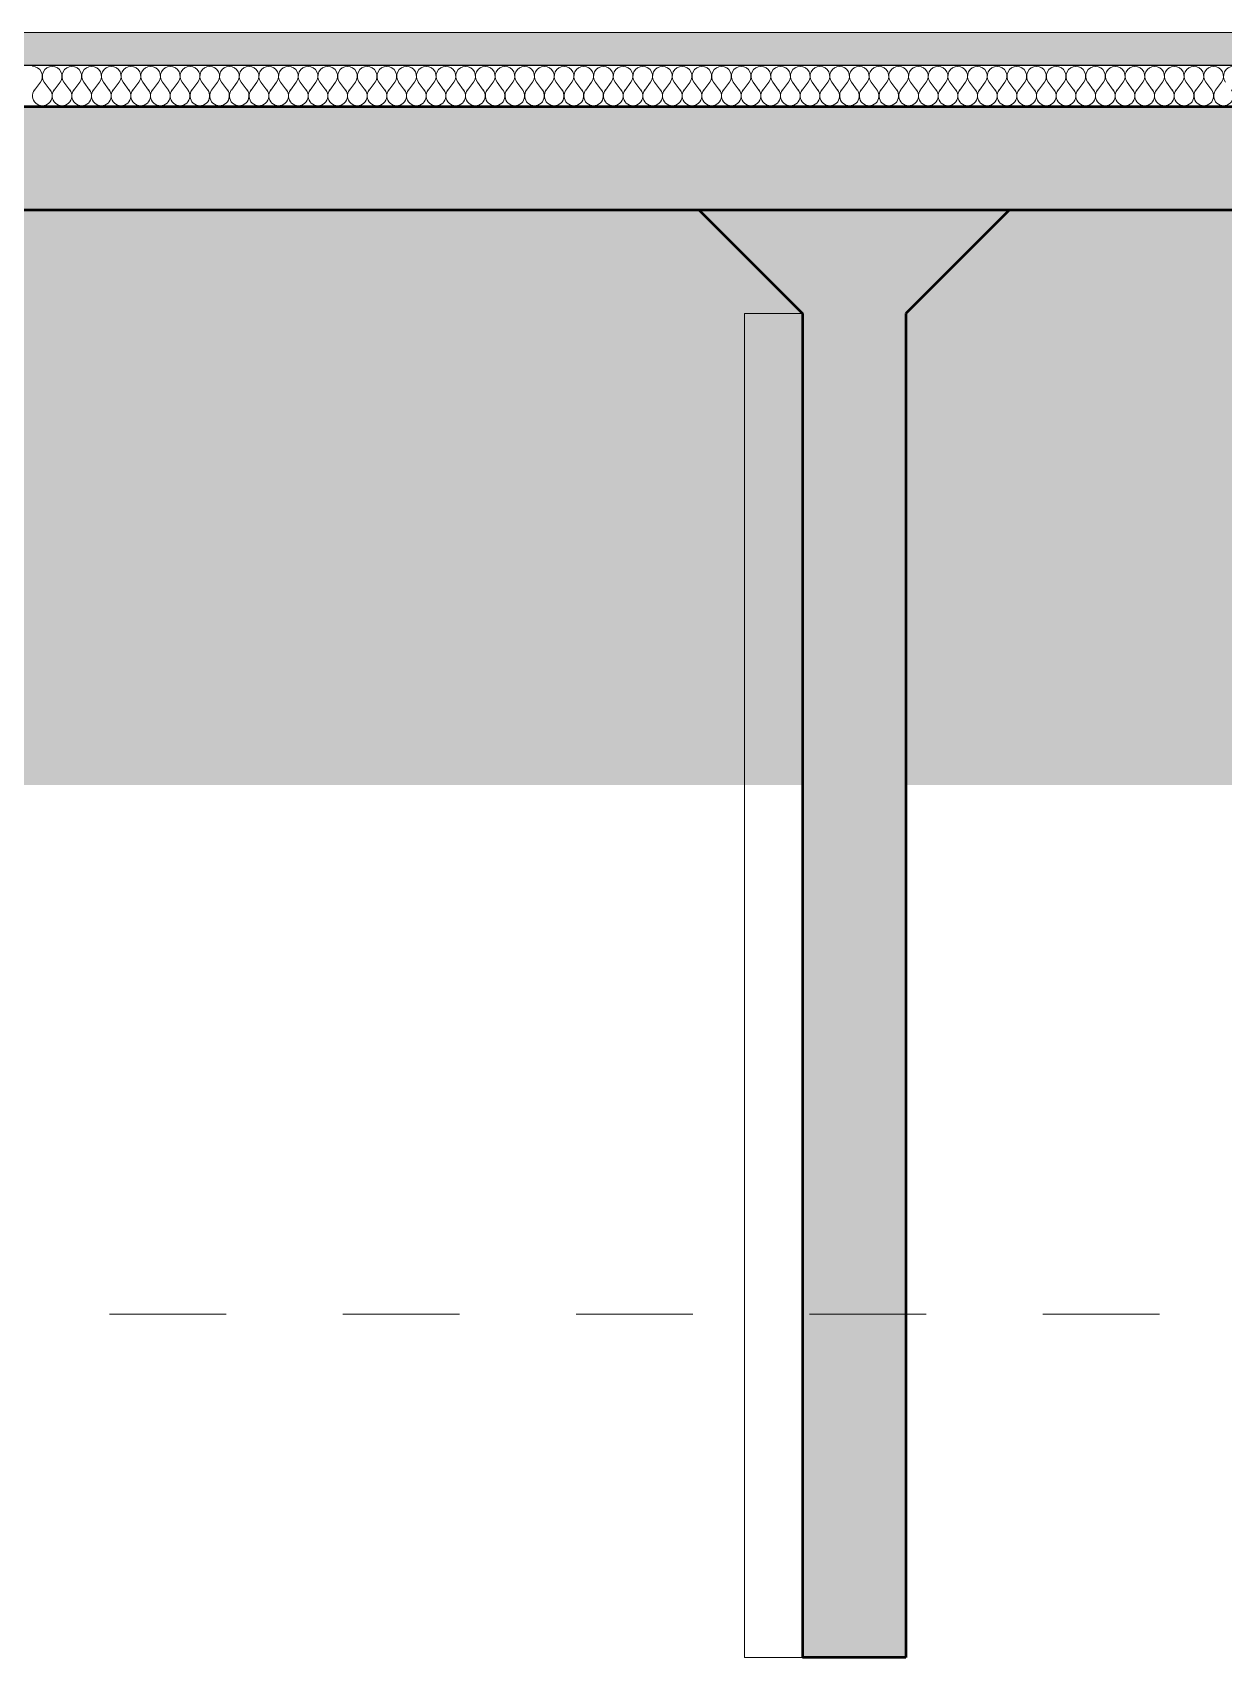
# Model space of a CAD drawing. Header units: millimetres. Extents: x -48147 to 1422273, y -494195 to 18123.
# Drawn here: x 1377979 to 1380860, y -493125 to -489195 of the extents above; entities that cross this region are included whole.
import ezdxf

# ---------------------------------------------------------------- set-up
doc = ezdxf.new("R2010")
doc.units = ezdxf.units.MM
doc.header["$MEASUREMENT"] = 0
doc.linetypes.add('Dashed', pattern=[2822.222233, 1411.111116, -1411.111116])
doc.linetypes.add('Wipeout_Contour', pattern=[1000, 0, -1000])
for name, color, linetype, lineweight, true_color in [('0_Pen_No__105', 7, 'Continuous', 15, 0xa6a6a6), ('A-230-M_FLOOR.IFC Import_Pen_No__109', 7, 'Continuous', 15, 0xa6a6a6), ('A-230-M_FLOOR.IFC Import_Pen_No__29', 7, 'Continuous', 50, 0x2a2a2a), ('HATCHING_Pen_No__145', 7, 'Continuous', 0, 0xa6a6a6), ('New_A-20-M_Floor_Slab_Pen_No__107', 7, 'Continuous', 15, 0xa6a6a6), ('New_A-20-M_Floor_Slab_Pen_No__109', 7, 'Continuous', 15, 0xa6a6a6), ('New_A-20-M_Floor_Slab_Pen_No__162', 7, 'Continuous', 0, 0xe47200), ('S-160-M_FOUND.IFC Import_Pen_No__104', 7, 'Continuous', 15, 0xa6a6a6), ('S-160-M_FOUND.IFC Import_Pen_No__24', 7, 'Continuous', 50, 0x2a2a2a)]:
    doc.layers.add(name, color=color, linetype=linetype, lineweight=lineweight, true_color=true_color)
for name, color, linetype in [('A-230-M_FLOOR.IFC Import', 7, 'Continuous'), ('New_A-20-M_Floor_Slab', 7, 'Continuous'), ('S-160-M_FOUND.IFC Import', 7, 'Continuous')]:
    doc.layers.add(name, color=color, linetype=linetype)
doc.layers.add('New_A-20-M_Floor_Slab_Pen_No__1', color=7, linetype='Continuous', lineweight=13)
doc.layers.add('S-160-M_FOUND.IFC Import_Pen_No__4', color=7, linetype='Continuous', lineweight=20)
pattern_1 = [(0, (1383917.5, -489195), (0, 779.423), [48.75, -401.25]), (0, (1384142.5, -488805.3), (0, 779.423), [48.75, -401.25]), (60, (1383917.5, -489195), (-675, 389.711), [48.75, -401.25]), (60, (1384367.5, -489195), (-675, 389.711), [48.75, -401.25]), (120, (1383966.26, -489195), (675, 389.711), [48.75, -401.25]), (120, (1384416.26, -489195), (675, 389.711), [48.75, -401.25]), (0, (1383917.5, -489120.03), (0, 150), [0, -150, 0, -225]), (45, (1383992.5, -489120.03), (-106.066, 106.066), [0, -112.5, 0, -187.5])]

# ---------------------------------------------------------------- blocks, each defined once
blk = doc.blocks.new('*X511', base_point=(1383917.5, -489195))
at = {"layer": 'New_A-20-M_Floor_Slab_Pen_No__107', "linetype": 'Continuous'}
for p, q in [((1377983.6, -489334.1), (1377997.9, -489315)), ((1378021.7, -489334.1), (1378007.4, -489315)), ((1378031.2, -489334.1), (1378045.5, -489315)), ((1378069.3, -489334.1), (1378055, -489315)), ((1378078.8, -489334.1), (1378093.1, -489315)), ((1378116.9, -489334.1), (1378102.6, -489315)), ((1378126.4, -489334.1), (1378140.7, -489315)), ((1378164.5, -489334.1), (1378150.2, -489315)), ((1378174, -489334.1), (1378188.3, -489315)), ((1378212.1, -489334.1), (1378197.9, -489315)), ((1378221.7, -489334.1), (1378235.9, -489315)), ((1378259.8, -489334.1), (1378245.5, -489315)), ((1378269.3, -489334.1), (1378283.6, -489315)), ((1378307.4, -489334.1), (1378293.1, -489315)), ((1378316.9, -489334.1), (1378331.2, -489315)), ((1378355, -489334.1), (1378340.7, -489315)), ((1378364.5, -489334.1), (1378378.8, -489315)), ((1378402.6, -489334.1), (1378388.3, -489315)), ((1378412.1, -489334.1), (1378426.4, -489315)), ((1378450.2, -489334.1), (1378435.9, -489315)), ((1378459.8, -489334.1), (1378474, -489315)), ((1378497.9, -489334.1), (1378483.6, -489315)), ((1378507.4, -489334.1), (1378521.7, -489315)), ((1378545.5, -489334.1), (1378531.2, -489315)), ((1378555, -489334.1), (1378569.3, -489315)), ((1378593.1, -489334.1), (1378578.8, -489315)), ((1378602.6, -489334.1), (1378616.9, -489315)), ((1378640.7, -489334.1), (1378626.4, -489315)), ((1378650.2, -489334.1), (1378664.5, -489315)), ((1378688.3, -489334.1), (1378674, -489315)), ((1378697.9, -489334.1), (1378712.1, -489315)), ((1378735.9, -489334.1), (1378721.7, -489315)), ((1378745.5, -489334.1), (1378759.8, -489315)), ((1378783.6, -489334.1), (1378769.3, -489315)), ((1378793.1, -489334.1), (1378807.4, -489315)), ((1378831.2, -489334.1), (1378816.9, -489315)), ((1378840.7, -489334.1), (1378855, -489315)), ((1378878.8, -489334.1), (1378864.5, -489315)), ((1378888.3, -489334.1), (1378902.6, -489315)), ((1378926.4, -489334.1), (1378912.1, -489315)), ((1378935.9, -489334.1), (1378950.2, -489315)), ((1378974, -489334.1), (1378959.8, -489315)), ((1378983.6, -489334.1), (1378997.9, -489315)), ((1379021.7, -489334.1), (1379007.4, -489315)), ((1379031.2, -489334.1), (1379045.5, -489315)), ((1379069.3, -489334.1), (1379055, -489315)), ((1379078.8, -489334.1), (1379093.1, -489315)), ((1379116.9, -489334.1), (1379102.6, -489315)), ((1379126.4, -489334.1), (1379140.7, -489315)), ((1379164.5, -489334.1), (1379150.2, -489315)), ((1379174, -489334.1), (1379188.3, -489315)), ((1379212.1, -489334.1), (1379197.9, -489315)), ((1379221.7, -489334.1), (1379235.9, -489315)), ((1379259.8, -489334.1), (1379245.5, -489315)), ((1379269.3, -489334.1), (1379283.6, -489315)), ((1379307.4, -489334.1), (1379293.1, -489315)), ((1379316.9, -489334.1), (1379331.2, -489315)), ((1379355, -489334.1), (1379340.7, -489315)), ((1379364.5, -489334.1), (1379378.8, -489315)), ((1379402.6, -489334.1), (1379388.3, -489315)), ((1379412.1, -489334.1), (1379426.4, -489315)), ((1379450.2, -489334.1), (1379435.9, -489315)), ((1379459.8, -489334.1), (1379474, -489315)), ((1379497.9, -489334.1), (1379483.6, -489315)), ((1379507.4, -489334.1), (1379521.7, -489315)), ((1379545.5, -489334.1), (1379531.2, -489315)), ((1379555, -489334.1), (1379569.3, -489315)), ((1379593.1, -489334.1), (1379578.8, -489315)), ((1379602.6, -489334.1), (1379616.9, -489315)), ((1379640.7, -489334.1), (1379626.4, -489315)), ((1379650.2, -489334.1), (1379664.5, -489315)), ((1379688.3, -489334.1), (1379674, -489315)), ((1379697.9, -489334.1), (1379712.1, -489315)), ((1379735.9, -489334.1), (1379721.7, -489315)), ((1379745.5, -489334.1), (1379759.8, -489315)), ((1379783.6, -489334.1), (1379769.3, -489315)), ((1379793.1, -489334.1), (1379807.4, -489315)), ((1379831.2, -489334.1), (1379816.9, -489315)), ((1379840.7, -489334.1), (1379855, -489315)), ((1379878.8, -489334.1), (1379864.5, -489315)), ((1379888.3, -489334.1), (1379902.6, -489315)), ((1379926.4, -489334.1), (1379912.1, -489315)), ((1379935.9, -489334.1), (1379950.2, -489315)), ((1379974, -489334.1), (1379959.8, -489315)), ((1379983.6, -489334.1), (1379997.9, -489315)), ((1380021.7, -489334.1), (1380007.4, -489315)), ((1380031.2, -489334.1), (1380045.5, -489315)), ((1380069.3, -489334.1), (1380055, -489315)), ((1380078.8, -489334.1), (1380093.1, -489315)), ((1380116.9, -489334.1), (1380102.6, -489315)), ((1380126.4, -489334.1), (1380140.7, -489315)), ((1380164.5, -489334.1), (1380150.2, -489315)), ((1380174, -489334.1), (1380188.3, -489315)), ((1380212.1, -489334.1), (1380197.9, -489315)), ((1380221.7, -489334.1), (1380235.9, -489315)), ((1380259.8, -489334.1), (1380245.5, -489315)), ((1380269.3, -489334.1), (1380283.6, -489315)), ((1380307.4, -489334.1), (1380293.1, -489315)), ((1380316.9, -489334.1), (1380331.2, -489315)), ((1380355, -489334.1), (1380340.7, -489315)), ((1380364.5, -489334.1), (1380378.8, -489315)), ((1380402.6, -489334.1), (1380388.3, -489315)), ((1380412.1, -489334.1), (1380426.4, -489315)), ((1380450.2, -489334.1), (1380435.9, -489315)), ((1380459.8, -489334.1), (1380474, -489315)), ((1380497.9, -489334.1), (1380483.6, -489315)), ((1380507.4, -489334.1), (1380521.7, -489315)), ((1380545.5, -489334.1), (1380531.2, -489315)), ((1380555, -489334.1), (1380569.3, -489315)), ((1380593.1, -489334.1), (1380578.8, -489315)), ((1380602.6, -489334.1), (1380616.9, -489315)), ((1380640.7, -489334.1), (1380626.4, -489315)), ((1380650.2, -489334.1), (1380664.5, -489315)), ((1380688.3, -489334.1), (1380674, -489315)), ((1380697.9, -489334.1), (1380712.1, -489315)), ((1380735.9, -489334.1), (1380721.7, -489315)), ((1380745.5, -489334.1), (1380759.8, -489315)), ((1380783.6, -489334.1), (1380769.3, -489315)), ((1380793.1, -489334.1), (1380807.4, -489315)), ((1380831.2, -489334.1), (1380816.9, -489315)), ((1380840.7, -489334.1), (1380855, -489315))]:
    blk.add_line(p, q, dxfattribs=at)
for centre, start, end in [((1377978.8, -489300.7), 323.1301, 90), ((1378026.4, -489300.7), 90, 216.8699), ((1378026.4, -489300.7), 323.1301, 90), ((1378074, -489300.7), 90, 216.8699), ((1378074, -489300.7), 323.1301, 90), ((1378121.7, -489300.7), 90, 216.8699), ((1378121.7, -489300.7), 323.1301, 90), ((1378169.3, -489300.7), 90, 216.8699), ((1378169.3, -489300.7), 323.1301, 90), ((1378216.9, -489300.7), 90, 216.8699), ((1378216.9, -489300.7), 323.1301, 90), ((1378264.5, -489300.7), 90, 216.8699), ((1378264.5, -489300.7), 323.1301, 90), ((1378312.1, -489300.7), 90, 216.8699), ((1378312.1, -489300.7), 323.1301, 90), ((1378359.8, -489300.7), 90, 216.8699), ((1378359.8, -489300.7), 323.1301, 90), ((1378407.4, -489300.7), 90, 216.8699), ((1378407.4, -489300.7), 323.1301, 90), ((1378455, -489300.7), 90, 216.8699), ((1378455, -489300.7), 323.1301, 90), ((1378502.6, -489300.7), 90, 216.8699), ((1378502.6, -489300.7), 323.1301, 90), ((1378550.2, -489300.7), 90, 216.8699), ((1378550.2, -489300.7), 323.1301, 90), ((1378597.9, -489300.7), 90, 216.8699), ((1378597.9, -489300.7), 323.1301, 90), ((1378645.5, -489300.7), 90, 216.8699), ((1378645.5, -489300.7), 323.1301, 90), ((1378693.1, -489300.7), 90, 216.8699), ((1378693.1, -489300.7), 323.1301, 90), ((1378740.7, -489300.7), 90, 216.8699), ((1378740.7, -489300.7), 323.1301, 90), ((1378788.3, -489300.7), 90, 216.8699), ((1378788.3, -489300.7), 323.1301, 90), ((1378835.9, -489300.7), 90, 216.8699), ((1378835.9, -489300.7), 323.1301, 90), ((1378883.6, -489300.7), 90, 216.8699), ((1378883.6, -489300.7), 323.1301, 90), ((1378931.2, -489300.7), 90, 216.8699), ((1378931.2, -489300.7), 323.1301, 90), ((1378978.8, -489300.7), 90, 216.8699), ((1378978.8, -489300.7), 323.1301, 90), ((1379026.4, -489300.7), 90, 216.8699), ((1379026.4, -489300.7), 323.1301, 90), ((1379074, -489300.7), 90, 216.8699), ((1379074, -489300.7), 323.1301, 90), ((1379121.7, -489300.7), 90, 216.8699), ((1379121.7, -489300.7), 323.1301, 90), ((1379169.3, -489300.7), 90, 216.8699), ((1379169.3, -489300.7), 323.1301, 90), ((1379216.9, -489300.7), 90, 216.8699), ((1379216.9, -489300.7), 323.1301, 90), ((1379264.5, -489300.7), 90, 216.8699), ((1379264.5, -489300.7), 323.1301, 90), ((1379312.1, -489300.7), 90, 216.8699), ((1379312.1, -489300.7), 323.1301, 90), ((1379359.8, -489300.7), 90, 216.8699), ((1379359.8, -489300.7), 323.1301, 90), ((1379407.4, -489300.7), 90, 216.8699), ((1379407.4, -489300.7), 323.1301, 90), ((1379455, -489300.7), 90, 216.8699), ((1379455, -489300.7), 323.1301, 90), ((1379502.6, -489300.7), 90, 216.8699), ((1379502.6, -489300.7), 323.1301, 90), ((1379550.2, -489300.7), 90, 216.8699), ((1379550.2, -489300.7), 323.1301, 90), ((1379597.9, -489300.7), 90, 216.8699), ((1379597.9, -489300.7), 323.1301, 90), ((1379645.5, -489300.7), 90, 216.8699), ((1379645.5, -489300.7), 323.1301, 90), ((1379693.1, -489300.7), 90, 216.8699), ((1379693.1, -489300.7), 323.1301, 90), ((1379740.7, -489300.7), 90, 216.8699), ((1379740.7, -489300.7), 323.1301, 90), ((1379788.3, -489300.7), 90, 216.8699), ((1379788.3, -489300.7), 323.1301, 90), ((1379835.9, -489300.7), 90, 216.8699), ((1379835.9, -489300.7), 323.1301, 90), ((1379883.6, -489300.7), 90, 216.8699), ((1379883.6, -489300.7), 323.1301, 90), ((1379931.2, -489300.7), 90, 216.8699), ((1379931.2, -489300.7), 323.1301, 90), ((1379978.8, -489300.7), 90, 216.8699), ((1379978.8, -489300.7), 323.1301, 90), ((1380026.4, -489300.7), 90, 216.8699), ((1380026.4, -489300.7), 323.1301, 90), ((1380074, -489300.7), 90, 216.8699), ((1380074, -489300.7), 323.1301, 90), ((1380121.7, -489300.7), 90, 216.8699), ((1380121.7, -489300.7), 323.1301, 90), ((1380169.3, -489300.7), 90, 216.8699), ((1380169.3, -489300.7), 323.1301, 90), ((1380216.9, -489300.7), 90, 216.8699), ((1380216.9, -489300.7), 323.1301, 90), ((1380264.5, -489300.7), 90, 216.8699), ((1380264.5, -489300.7), 323.1301, 90), ((1380312.1, -489300.7), 90, 216.8699), ((1380312.1, -489300.7), 323.1301, 90), ((1380359.8, -489300.7), 90, 216.8699), ((1380359.8, -489300.7), 323.1301, 90), ((1380407.4, -489300.7), 90, 216.8699), ((1380407.4, -489300.7), 323.1301, 90), ((1380455, -489300.7), 90, 216.8699), ((1380455, -489300.7), 323.1301, 90), ((1380502.6, -489300.7), 90, 216.8699), ((1380502.6, -489300.7), 323.1301, 90), ((1380550.2, -489300.7), 90, 216.8699), ((1380550.2, -489300.7), 323.1301, 90), ((1380597.9, -489300.7), 90, 216.8699), ((1380597.9, -489300.7), 323.1301, 90), ((1380645.5, -489300.7), 90, 216.8699), ((1380645.5, -489300.7), 323.1301, 90), ((1380693.1, -489300.7), 90, 216.8699), ((1380693.1, -489300.7), 323.1301, 90), ((1380740.7, -489300.7), 90, 216.8699), ((1380740.7, -489300.7), 323.1301, 90), ((1380788.3, -489300.7), 90, 216.8699), ((1380788.3, -489300.7), 323.1301, 90), ((1380835.9, -489300.7), 90, 216.8699), ((1380835.9, -489300.7), 323.1301, 90), ((1380883.6, -489300.7), 90, 216.8699), ((1378002.6, -489348.3), 143.1301, 36.8699), ((1378050.2, -489348.3), 143.1301, 36.8699), ((1378097.9, -489348.3), 143.1301, 36.8699), ((1378145.5, -489348.3), 143.1301, 36.8699), ((1378193.1, -489348.3), 143.1301, 36.8699), ((1378240.7, -489348.3), 143.1301, 36.8699), ((1378288.3, -489348.3), 143.1301, 36.8699), ((1378335.9, -489348.3), 143.1301, 36.8699), ((1378383.6, -489348.3), 143.1301, 36.8699), ((1378431.2, -489348.3), 143.1301, 36.8699), ((1378478.8, -489348.3), 143.1301, 36.8699), ((1378526.4, -489348.3), 143.1301, 36.8699), ((1378574, -489348.3), 143.1301, 36.8699), ((1378621.7, -489348.3), 143.1301, 36.8699), ((1378669.3, -489348.3), 143.1301, 36.8699), ((1378716.9, -489348.3), 143.1301, 36.8699), ((1378764.5, -489348.3), 143.1301, 36.8699), ((1378812.1, -489348.3), 143.1301, 36.8699), ((1378859.8, -489348.3), 143.1301, 36.8699), ((1378907.4, -489348.3), 143.1301, 36.8699), ((1378955, -489348.3), 143.1301, 36.8699), ((1379002.6, -489348.3), 143.1301, 36.8699), ((1379050.2, -489348.3), 143.1301, 36.8699), ((1379097.9, -489348.3), 143.1301, 36.8699), ((1379145.5, -489348.3), 143.1301, 36.8699), ((1379193.1, -489348.3), 143.1301, 36.8699), ((1379240.7, -489348.3), 143.1301, 36.8699), ((1379288.3, -489348.3), 143.1301, 36.8699), ((1379335.9, -489348.3), 143.1301, 36.8699), ((1379383.6, -489348.3), 143.1301, 36.8699), ((1379431.2, -489348.3), 143.1301, 36.8699), ((1379478.8, -489348.3), 143.1301, 36.8699), ((1379526.4, -489348.3), 143.1301, 36.8699), ((1379574, -489348.3), 143.1301, 36.8699), ((1379621.7, -489348.3), 143.1301, 36.8699), ((1379669.3, -489348.3), 143.1301, 36.8699), ((1379716.9, -489348.3), 143.1301, 36.8699), ((1379764.5, -489348.3), 143.1301, 36.8699), ((1379812.1, -489348.3), 143.1301, 36.8699), ((1379859.8, -489348.3), 143.1301, 36.8699), ((1379907.4, -489348.3), 143.1301, 36.8699), ((1379955, -489348.3), 143.1301, 36.8699), ((1380002.6, -489348.3), 143.1301, 36.8699), ((1380050.2, -489348.3), 143.1301, 36.8699), ((1380097.9, -489348.3), 143.1301, 36.8699), ((1380145.5, -489348.3), 143.1301, 36.8699), ((1380193.1, -489348.3), 143.1301, 36.8699), ((1380240.7, -489348.3), 143.1301, 36.8699), ((1380288.3, -489348.3), 143.1301, 36.8699), ((1380335.9, -489348.3), 143.1301, 36.8699), ((1380383.6, -489348.3), 143.1301, 36.8699), ((1380431.2, -489348.3), 143.1301, 36.8699), ((1380478.8, -489348.3), 143.1301, 36.8699), ((1380526.4, -489348.3), 143.1301, 36.8699), ((1380574, -489348.3), 143.1301, 36.8699), ((1380621.7, -489348.3), 143.1301, 36.8699), ((1380669.3, -489348.3), 143.1301, 36.8699), ((1380716.9, -489348.3), 143.1301, 36.8699), ((1380764.5, -489348.3), 143.1301, 36.8699), ((1380812.1, -489348.3), 143.1301, 36.8699), ((1380859.8, -489348.3), 143.1301, 36.8699)]:
    blk.add_arc(centre, 23.8, start, end, dxfattribs=at)
blk = doc.blocks.new('Section Elem_491_2', base_point=(1383917.5, -489195))
at = {"color": 254, "linetype": 'Wipeout_Contour', "lineweight": 0, "ltscale": 5831415.770884498}
blk.add_wipeout([(1383732.9, -489195), (1362883.6, -489195), (1362883.6, -489274), (1383732.9, -489274)], dxfattribs=at).dxf.layer = 'New_A-20-M_Floor_Slab'
at = {"layer": 'New_A-20-M_Floor_Slab_Pen_No__109', "linetype": 'Continuous'}
h = blk.add_hatch(dxfattribs=at)
h.set_pattern_fill('Lightweight_Concrete_0002', color=256, style=0, pattern_type=2)
h.set_pattern_definition(pattern_1)
h.paths.add_polyline_path([(1383732.9, -489195), (1362883.6, -489195), (1362883.6, -489274), (1383732.9, -489274)])
at = {"layer": 'New_A-20-M_Floor_Slab_Pen_No__162', "linetype": 'Continuous'}
blk.add_hatch(color=256, dxfattribs=at).paths.add_polyline_path([(1362883.6, -489274), (1362883.6, -489274.5), (1383732.9, -489274.5), (1383732.9, -489274)])
at = {"layer": 'New_A-20-M_Floor_Slab_Pen_No__1', "linetype": 'Continuous'}
blk.add_line((1383582.2, -489195), (1362883.6, -489195), dxfattribs=at)
at = {"color": 254, "linetype": 'Wipeout_Contour', "lineweight": 0, "ltscale": 5831536.598128235}
blk.add_wipeout([(1362883.6, -489274.5), (1362883.6, -489374.5), (1383732.9, -489374.5), (1383732.9, -489274.5)], dxfattribs=at).dxf.layer = 'New_A-20-M_Floor_Slab'
at = {"layer": 'New_A-20-M_Floor_Slab_Pen_No__1', "linetype": 'Continuous'}
for p, q in [((1383732.9, -489274), (1362883.6, -489274)), ((1383732.9, -489274.5), (1362883.6, -489274.5)), ((1383732.9, -489374.5), (1362883.6, -489374.5))]:
    blk.add_line(p, q, dxfattribs=at)
at = {"layer": 'New_A-20-M_Floor_Slab'}
blk.add_blockref('*X511', (1383917.5, -489195), dxfattribs=at)
blk = doc.blocks.new('Section Elem_795_2', base_point=(1383917.5, -489195))
at = {"color": 254, "linetype": 'Wipeout_Contour', "lineweight": 0, "ltscale": 5858793.138991161}
blk.add_wipeout([(1379840.1, -489875), (1379700.8, -489875), (1379700.8, -493125), (1379840.1, -493125)], dxfattribs=at).dxf.layer = 'S-160-M_FOUND.IFC Import'
at = {"layer": 'S-160-M_FOUND.IFC Import_Pen_No__4', "linetype": 'Continuous'}
blk.add_line((1379840.1, -493125), (1379700.8, -493125), dxfattribs=at)
at = {"color": 254, "linetype": 'Wipeout_Contour', "lineweight": 0, "ltscale": 5855973.514702195}
blk.add_wipeout([(1379450.8, -489625), (1379700.8, -489875), (1379840.1, -489875), (1379590.1, -489625)], dxfattribs=at).dxf.layer = 'S-160-M_FOUND.IFC Import'
at = {"layer": 'S-160-M_FOUND.IFC Import_Pen_No__4', "linetype": 'Continuous'}
for p, q in [((1379700.8, -489875), (1379840.1, -489875)), ((1379700.8, -493125), (1379700.8, -489875))]:
    blk.add_line(p, q, dxfattribs=at)
blk = doc.blocks.new('Section Elem_796_2', base_point=(1383917.5, -489195))
at = {"color": 254, "linetype": 'Wipeout_Contour', "lineweight": 0, "ltscale": 5859057.433877045}
blk.add_wipeout([(1379841, -489875), (1379840.1, -489875), (1379840.1, -493125), (1379841, -493125)], dxfattribs=at).dxf.layer = 'S-160-M_FOUND.IFC Import'
at = {"layer": 'S-160-M_FOUND.IFC Import_Pen_No__4', "linetype": 'Continuous'}
blk.add_line((1379841, -493125), (1379840.1, -493125), dxfattribs=at)
at = {"color": 254, "linetype": 'Wipeout_Contour', "lineweight": 0, "ltscale": 5856237.906839761}
blk.add_wipeout([(1379590.1, -489625), (1379840.1, -489875), (1379841, -489875), (1379591, -489625)], dxfattribs=at).dxf.layer = 'S-160-M_FOUND.IFC Import'
at = {"layer": 'S-160-M_FOUND.IFC Import_Pen_No__4', "linetype": 'Continuous'}
for p, q in [((1379840.1, -489875), (1379841, -489875)), ((1379840.1, -493125), (1379840.1, -489875))]:
    blk.add_line(p, q, dxfattribs=at)
blk = doc.blocks.new('Section Elem_802_2', base_point=(1383917.5, -489195))
at = {"color": 254, "linetype": 'Wipeout_Contour', "lineweight": 0, "ltscale": 5859059.236764797}
blk.add_wipeout([(1379841.1, -489875), (1379841, -489875), (1379841, -493125), (1379841.1, -493125)], dxfattribs=at).dxf.layer = 'S-160-M_FOUND.IFC Import'
at = {"color": 254, "linetype": 'Wipeout_Contour', "lineweight": 0, "ltscale": 7320220.997337569}
blk.add_wipeout([(1379591, -489625), (1379841, -489875), (1379841.1, -489875), (1379654.3, -489688.3), (1379591.1, -489625)], dxfattribs=at).dxf.layer = 'S-160-M_FOUND.IFC Import'
at = {"layer": 'S-160-M_FOUND.IFC Import_Pen_No__4', "linetype": 'Continuous'}
blk.add_line((1379841, -493125), (1379841, -489875), dxfattribs=at)
blk = doc.blocks.new('Section Elem_808_2', base_point=(1383917.5, -489195))
at = {"color": 254, "linetype": 'Wipeout_Contour', "lineweight": 0, "ltscale": 5856239.798783181}
blk.add_wipeout([(1379591.1, -489625), (1379591.1, -489625), (1379841.1, -489875), (1379841.1, -489875)], dxfattribs=at).dxf.layer = 'S-160-M_FOUND.IFC Import'
at = {"layer": 'S-160-M_FOUND.IFC Import_Pen_No__4', "linetype": 'Continuous'}
blk.add_line((1379841.1, -493125), (1379841.1, -489875), dxfattribs=at)
blk = doc.blocks.new('Section Elem_809_2', base_point=(1383917.5, -489195))
at = {"layer": 'S-160-M_FOUND.IFC Import_Pen_No__104', "linetype": 'Continuous', "lineweight": 0, "true_color": 0x535353}
for points in [[(1380341.1, -489625), (1379591.1, -489625), (1379841.1, -489875), (1380091.1, -489875)], [(1379841.1, -489875), (1379841.1, -493125), (1380091.1, -493125), (1380091.1, -489875)]]:
    blk.add_hatch(color=251, dxfattribs=at).paths.add_polyline_path(points)
at = {"layer": 'S-160-M_FOUND.IFC Import_Pen_No__24', "linetype": 'Continuous'}
for p, q in [((1379591.1, -489625), (1379841.1, -489875)), ((1380341.1, -489625), (1380091.1, -489875)), ((1379841.1, -489875), (1379841.1, -493125)), ((1380091.1, -489875), (1380091.1, -493125)), ((1380091.1, -493125), (1379841.1, -493125))]:
    blk.add_line(p, q, dxfattribs=at)
blk = doc.blocks.new('Section Elem_845_2', base_point=(1383917.5, -489195))
at = {"color": 254, "linetype": 'Wipeout_Contour', "lineweight": 0, "ltscale": 5830836.216120371}
blk.add_wipeout([(1383491.8, -489625), (1383491.8, -489375), (1362627.7, -489375), (1362627.7, -489625)], dxfattribs=at).dxf.layer = 'A-230-M_FLOOR.IFC Import'
at = {"layer": 'A-230-M_FLOOR.IFC Import_Pen_No__109', "linetype": 'Continuous'}
h = blk.add_hatch(dxfattribs=at)
h.set_pattern_fill('Lightweight_Concrete_0002', color=256, style=0, pattern_type=2)
h.set_pattern_definition(pattern_1)
h.paths.add_polyline_path([(1383491.8, -489625), (1383491.8, -489375), (1362627.7, -489375), (1362627.7, -489625)])
at = {"layer": 'A-230-M_FLOOR.IFC Import_Pen_No__29', "linetype": 'Continuous'}
for p, q in [((1383491.8, -489375), (1362881.1, -489375)), ((1379591.1, -489625), (1376160.4, -489625)), ((1380341.1, -489625), (1379591.1, -489625)), ((1383491.8, -489625), (1380341.1, -489625))]:
    blk.add_line(p, q, dxfattribs=at)
blk = doc.blocks.new('S-26 Building Section_STORY_MARKER', base_point=(1383917.5, -489195))
at = {"layer": '0_Pen_No__105', "linetype": 'Dashed', "ltscale": 0.2}
for p, q in [((1358409.3, -489195), (1418411.4, -489195)), ((1358409.3, -492295), (1418411.4, -492295))]:
    blk.add_line(p, q, dxfattribs=at)

msp = doc.modelspace()

# ---------------------------------------------------------------- block references
at = {"layer": 'New_A-20-M_Floor_Slab'}
msp.add_blockref('Section Elem_491_2', (1383917.5, -489195), dxfattribs=at)
at = {"layer": 'S-160-M_FOUND.IFC Import'}
msp.add_blockref('Section Elem_795_2', (1383917.5, -489195), dxfattribs=at)

# ---------------------------------------------------------------- next in the draw order: block references
msp.add_blockref('Section Elem_796_2', (1383917.5, -489195), dxfattribs=at)

# ---------------------------------------------------------------- next in the draw order: block references
msp.add_blockref('Section Elem_802_2', (1383917.5, -489195), dxfattribs=at)

# ---------------------------------------------------------------- next in the draw order: block references
msp.add_blockref('Section Elem_808_2', (1383917.5, -489195), dxfattribs=at)

# ---------------------------------------------------------------- next in the draw order: block references
msp.add_blockref('Section Elem_809_2', (1383917.5, -489195), dxfattribs=at)

# ---------------------------------------------------------------- next in the draw order: block references
at = {"layer": 'A-230-M_FLOOR.IFC Import'}
msp.add_blockref('Section Elem_845_2', (1383917.5, -489195), dxfattribs=at)

# ---------------------------------------------------------------- next in the draw order: hatches: boundary and pattern name
at = {"layer": 'HATCHING_Pen_No__145', "linetype": 'Continuous'}
msp.add_hatch(color=256, dxfattribs=at).paths.add_polyline_path([(1418063, -489195), (1405190.9, -489195), (1405190.9, -489695), (1404430.9, -489695), (1404430.9, -489420), (1384003.6, -489420), (1384003.6, -489695), (1383491.8, -489695), (1383491.8, -489625), (1363271, -489625), (1363271, -490125), (1362767, -490125), (1362767, -489625), (1362559.1, -489625), (1362559.1, -489195), (1356736.2, -489195), (1356736.2, -491014.8), (1418063, -491014.8)])

# ---------------------------------------------------------------- next in the draw order: block references
at = {"linetype": 'Continuous', "lineweight": 0}
msp.add_blockref('S-26 Building Section_STORY_MARKER', (1383917.5, -489195), dxfattribs=at)

doc.saveas('drawing.dxf')
